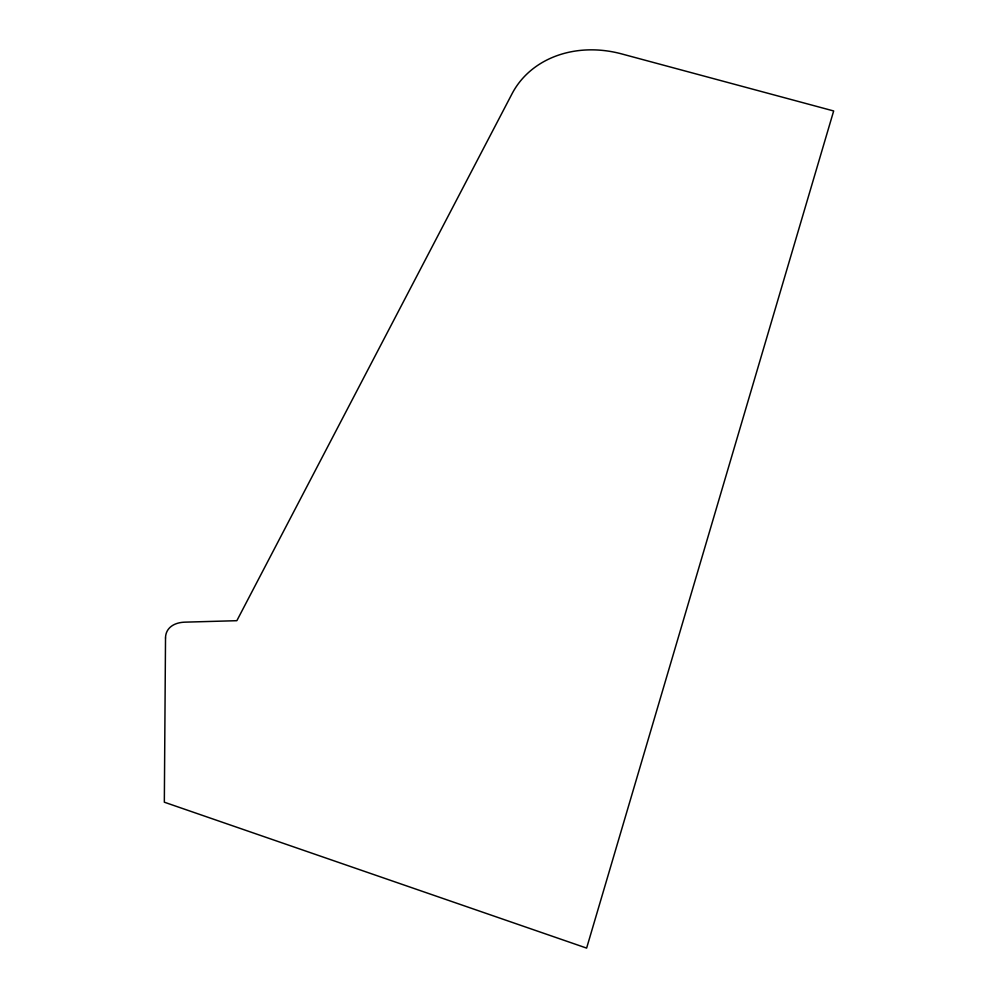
<?xml version="1.0" encoding="UTF-8"?>
<svg xmlns="http://www.w3.org/2000/svg" width="998" height="998" viewBox="0 0 998 998"><rect width="100%" height="100%" fill="white"/><g stroke="black" fill="none" stroke-linecap="round" stroke-linejoin="round"><path stroke-width="1.5" d="M165.518 637.984L164.333 802.205L586.624 948.1L833.667 110.965L621.592 53.892A104.628 88.298 26.4 0 0 512.074 93.7L236.85 620.694L185.029 622.153A37.662 22.717 29 0 0 165.518 637.984"/></g></svg>
